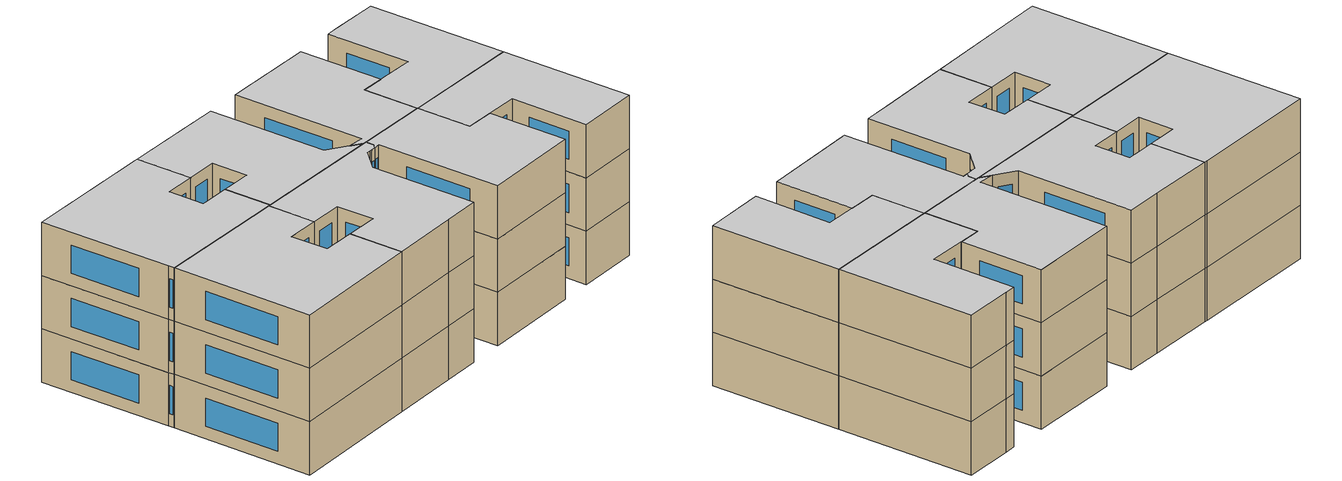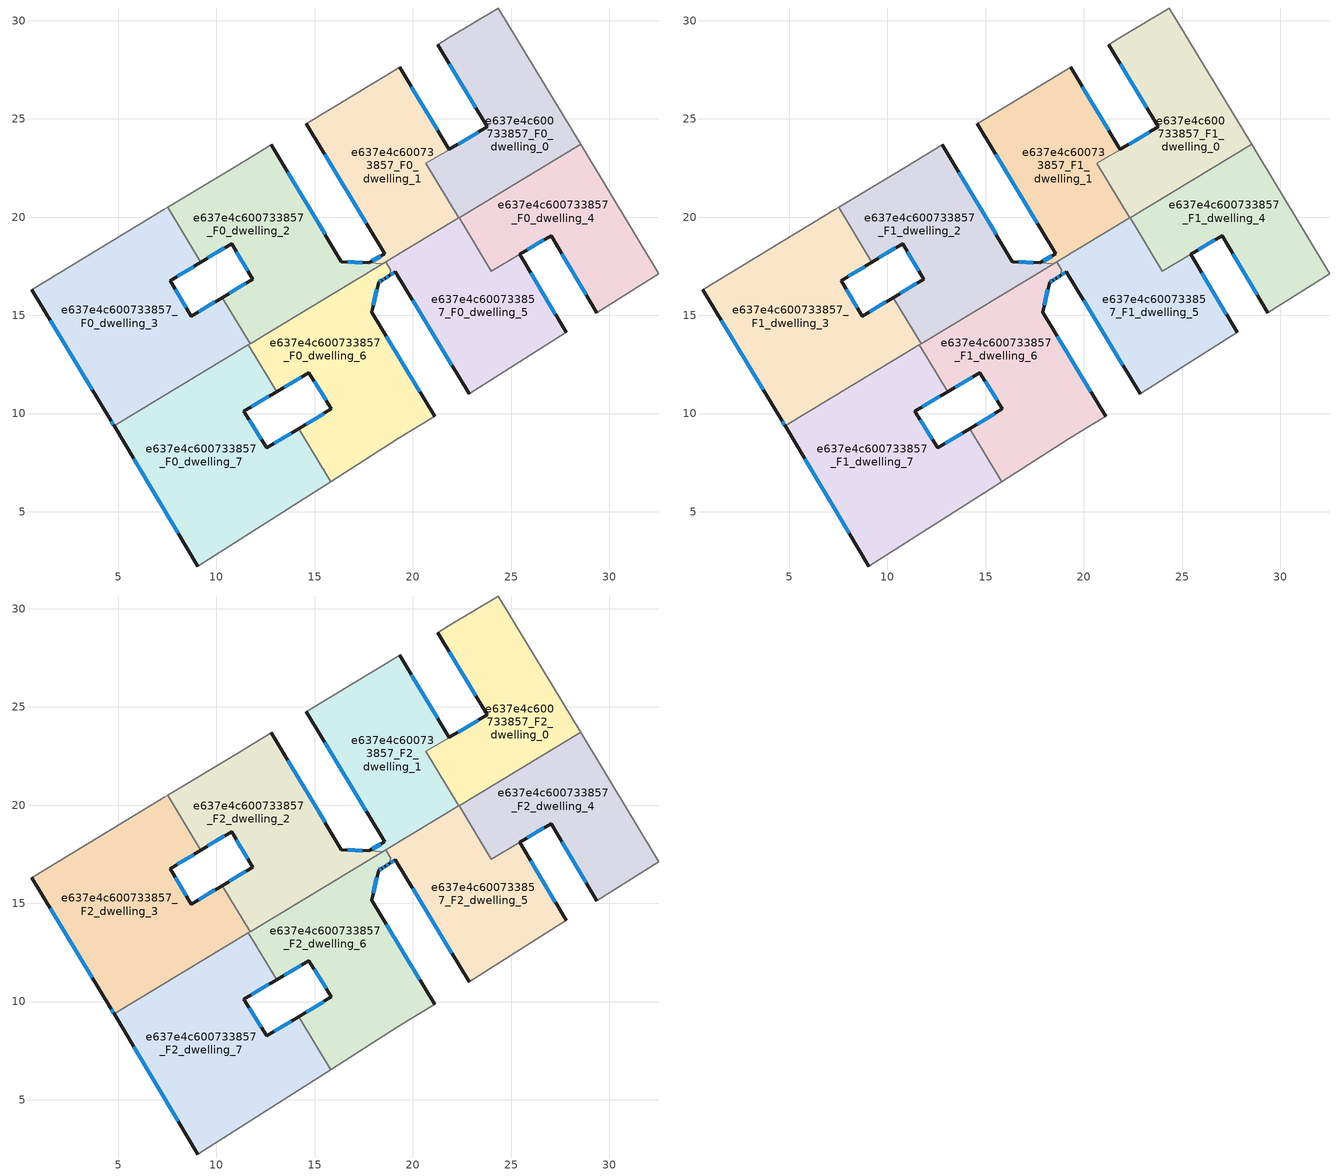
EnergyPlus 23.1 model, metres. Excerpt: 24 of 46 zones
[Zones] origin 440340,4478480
e637e4c600733857_F0_dwelling_0
 floor ground (EU_floor_Construction): 24.35,30.65 28.54,23.71 22.34,19.97 20.66,22.74 23.79,24.59 21.27,28.79 21.82,29.12 z0
 wall outside (EU_wall_Construction): 21.27,28.79 23.79,24.59 21.85,23.45 z0:3; 21.85,23.45,3 21.85,23.45,0 21.84,23.44,0
 wall adiabatic (EU_wall_Construction): 28.54,23.71 24.35,30.65 21.82,29.12 21.27,28.79 z0:3
 wall to e637e4c600733857_F0_dwelling_1 (EU_wall_Construction): 21.84,23.44 20.66,22.74 22.34,19.97 z0:3
 wall to e637e4c600733857_F0_dwelling_4 (EU_wall_Construction): 22.35,19.98 28.54,23.71 z0:3
 wall to e637e4c600733857_F0_dwelling_5 (EU_wall_Construction): 22.34,19.97 22.35,19.98 z0:3
 window (EU_Window_Construction): 23.33,24.32 22.3,23.71 / 21.86,27.8 23.2,25.57 z0.7:2.3
e637e4c600733857_F0_dwelling_1
 floor ground (EU_floor_Construction): 19.32,27.62 21.84,23.44 20.66,22.74 22.34,19.97 18.47,17.64 17.74,17.67 18.56,18.13 14.58,24.76 z0
 wall outside (EU_wall_Construction): 14.58,24.76 18.56,18.13 17.74,17.67 / 21.84,23.44 19.32,27.62 z0:3
 wall adiabatic (EU_wall_Construction): 19.32,27.62 14.58,24.76 z0:3
 wall to e637e4c600733857_F0_dwelling_2 (EU_wall_Construction): 17.74,17.67 18.47,17.64 z0:3
 wall to e637e4c600733857_F0_dwelling_5 (EU_wall_Construction): 18.67,17.75 22.34,19.97 z0:3
 wall to e637e4c600733857_F0_dwelling_6 (EU_wall_Construction): 18.47,17.64 18.67,17.75 z0:3
 window (EU_Window_Construction): 18.37,18.02 17.94,17.78 / 15.51,23.21 17.63,19.68 / 21.25,24.42 19.91,26.65 z0.7:2.3
e637e4c600733857_F0_dwelling_2
 floor ground (EU_floor_Construction): 12.8,23.68 16.36,17.74 17.74,17.67 18.47,17.64 11.71,13.55 10.29,15.91 11.84,16.85 10.77,18.66 9.2,17.71 7.51,20.5 10.97,22.57 z0
 wall outside (EU_wall_Construction): 9.2,17.71 10.77,18.66 11.84,16.85 10.29,15.91 / 17.74,17.67 16.36,17.74 12.8,23.68 z0:3
 wall to e637e4c600733857_F0_dwelling_3 (EU_wall_Construction): 10.29,15.91 11.71,13.55 / 7.51,20.5 9.2,17.71 z0:3
 wall adiabatic (EU_wall_Construction): 12.8,23.68 10.97,22.57 7.51,20.5 z0:3
 wall to e637e4c600733857_F0_dwelling_6 (EU_wall_Construction): 11.71,13.55 18.47,17.64 z0:3
 window (EU_Window_Construction): 11.48,16.63 10.65,16.13 / 11.02,18.23 11.59,17.27 / 9.57,17.93 10.4,18.43 / 15.53,19.13 13.63,22.29 / 17.42,17.68 16.69,17.72 z0.7:2.3
e637e4c600733857_F0_dwelling_3
 floor ground (EU_floor_Construction): 9.2,17.71 7.64,16.76 8.72,14.95 10.29,15.91 11.71,13.55 4.78,9.37 4.61,9.67 0.59,16.3 7.34,20.39 7.51,20.5 z0
 wall outside (EU_wall_Construction): 10.29,15.91 8.72,14.95 7.64,16.76 9.2,17.71 / 0.59,16.3 4.61,9.67 4.78,9.37 z0:3
 wall adiabatic (EU_wall_Construction): 7.51,20.5 7.34,20.39 0.59,16.3 z0:3
 wall to e637e4c600733857_F0_dwelling_7 (EU_wall_Construction): 4.78,9.37 11.62,13.5 z0:3
 wall to e637e4c600733857_F0_dwelling_6 (EU_wall_Construction): 11.62,13.5 11.71,13.55 z0:3
 window (EU_Window_Construction): 8,16.98 8.83,17.48 / 8.47,15.38 7.89,16.34 / 9.92,15.68 9.09,15.18 / 4.65,9.6 4.74,9.44 / 1.53,14.74 3.67,11.22 z0.7:2.3
e637e4c600733857_F0_dwelling_4
 floor ground (EU_floor_Construction): 28.54,23.71 32.52,17.11 29.37,15.13 27.04,19.06 24,17.25 22.35,19.98 z0
 wall outside (EU_wall_Construction): 25.44,18.11 27.04,19.06 29.37,15.13 z0:3
 wall adiabatic (EU_wall_Construction): 29.37,15.13 32.52,17.11 28.54,23.71 z0:3
 wall to e637e4c600733857_F0_dwelling_5 (EU_wall_Construction): 22.35,19.98 24,17.25 25.44,18.11 z0:3
 window (EU_Window_Construction): 27.59,18.14 28.82,16.05 / 25.82,18.33 26.67,18.84 z0.7:2.3
e637e4c600733857_F0_dwelling_5
 floor ground (EU_floor_Construction): 25.44,18.11 27.81,14.14 22.86,11 19.1,17.21 18.8,17.02 18.87,17.31 18.65,17.67 18.66,17.75 22.35,19.98 24,17.25 z0
 wall outside (EU_wall_Construction): 27.81,14.14 25.44,18.11 / 19.1,17.21 22.86,11 / 19.1,17.21 18.8,17.02 z0:3
 wall to e637e4c600733857_F0_dwelling_6 (EU_wall_Construction): 18.66,17.75 18.65,17.67 18.87,17.31 18.8,17.02 z0:3
 wall adiabatic (EU_wall_Construction): 22.86,11 27.81,14.14 z0:3
 window (EU_Window_Construction): 27.25,15.07 25.99,17.18 / 19.98,15.76 21.98,12.46 / 19.03,17.17 18.87,17.07 z0.7:2.3
e637e4c600733857_F0_dwelling_6
 floor ground (EU_floor_Construction): 18.87,17.31 18.8,17.02 18.58,16.88 18.44,16.79 18.26,16.68 17.9,15.17 21.11,9.87 19.23,8.71 15.82,6.54 14.19,9.24 15.85,10.24 14.7,12.09 13.06,11.12 11.62,13.5 18.66,17.75 18.65,17.67 z0
 wall outside (EU_wall_Construction): 13.06,11.12 14.7,12.09 15.85,10.24 14.19,9.24 / 21.11,9.87 17.9,15.17 18.26,16.68 18.44,16.79 18.58,16.88 18.8,17.02 z0:3
 wall to e637e4c600733857_F0_dwelling_7 (EU_wall_Construction): 11.62,13.5 13.06,11.12 / 14.19,9.24 15.82,6.54 z0:3
 wall adiabatic (EU_wall_Construction): 15.82,6.54 19.23,8.71 21.11,9.87 z0:3
 window (EU_Window_Construction): 14.97,11.65 15.58,10.67 / 13.44,11.34 14.31,11.86 / 18.63,16.92 18.75,16.99 / 18.47,16.81 18.55,16.86 / 18.3,16.7 18.39,16.77 / 17.98,15.52 18.17,16.32 / 20.36,11.11 18.65,13.93 / 15.47,10 14.58,9.47 z0.7:2.3
e637e4c600733857_F0_dwelling_7
 floor ground (EU_floor_Construction): 13.06,11.12 11.39,10.13 12.55,8.25 14.19,9.24 15.82,6.54 9.06,2.24 4.78,9.37 11.62,13.5 z0
 wall outside (EU_wall_Construction): 14.19,9.24 12.55,8.25 11.39,10.13 13.06,11.12 / 4.78,9.37 9.06,2.24 z0:3
 wall adiabatic (EU_wall_Construction): 9.06,2.24 15.82,6.54 z0:3
 window (EU_Window_Construction): 11.78,10.36 12.66,10.88 / 12.28,8.69 11.66,9.69 / 13.81,9.01 12.93,8.48 / 5.78,7.7 8.06,3.91 z0.7:2.3
e637e4c600733857_F1_dwelling_0
 floor to e637e4c600733857_F0_dwelling_0 (EU_floor_Construction): 24.35,30.65 28.54,23.71 22.34,19.97 20.66,22.74 23.79,24.59 21.27,28.79 21.82,29.12 z3
 wall outside (EU_wall_Construction): 21.27,28.79 23.79,24.59 21.85,23.45 z3:6; 21.85,23.45,6 21.85,23.45,3 21.84,23.44,3
 wall adiabatic (EU_wall_Construction): 28.54,23.71 24.35,30.65 21.82,29.12 21.27,28.79 z3:6
 wall to e637e4c600733857_F1_dwelling_1 (EU_wall_Construction): 21.84,23.44 20.66,22.74 22.34,19.97 z3:6
 wall to e637e4c600733857_F1_dwelling_4 (EU_wall_Construction): 22.35,19.98 28.54,23.71 z3:6
 wall to e637e4c600733857_F1_dwelling_5 (EU_wall_Construction): 22.34,19.97 22.35,19.98 z3:6
 window (EU_Window_Construction): 23.33,24.32 22.3,23.71 / 21.86,27.8 23.2,25.57 z3.7:5.3
e637e4c600733857_F1_dwelling_1
 floor to e637e4c600733857_F0_dwelling_1 (EU_floor_Construction): 19.32,27.62 21.84,23.44 20.66,22.74 22.34,19.97 18.47,17.64 17.74,17.67 18.56,18.13 14.58,24.76 z3
 wall outside (EU_wall_Construction): 14.58,24.76 18.56,18.13 17.74,17.67 / 21.84,23.44 19.32,27.62 z3:6
 wall adiabatic (EU_wall_Construction): 19.32,27.62 14.58,24.76 z3:6
 wall to e637e4c600733857_F1_dwelling_2 (EU_wall_Construction): 17.74,17.67 18.47,17.64 z3:6
 wall to e637e4c600733857_F1_dwelling_5 (EU_wall_Construction): 18.67,17.75 22.34,19.97 z3:6
 wall to e637e4c600733857_F1_dwelling_6 (EU_wall_Construction): 18.47,17.64 18.67,17.75 z3:6
 window (EU_Window_Construction): 18.37,18.02 17.94,17.78 / 15.51,23.21 17.63,19.68 / 21.25,24.42 19.91,26.65 z3.7:5.3
e637e4c600733857_F1_dwelling_2
 floor to e637e4c600733857_F0_dwelling_2 (EU_floor_Construction): 12.8,23.68 16.36,17.74 17.74,17.67 18.47,17.64 11.71,13.55 10.29,15.91 11.84,16.85 10.77,18.66 9.2,17.71 7.51,20.5 10.97,22.57 z3
 wall outside (EU_wall_Construction): 9.2,17.71 10.77,18.66 11.84,16.85 10.29,15.91 / 17.74,17.67 16.36,17.74 12.8,23.68 z3:6
 wall to e637e4c600733857_F1_dwelling_3 (EU_wall_Construction): 10.29,15.91 11.71,13.55 / 7.51,20.5 9.2,17.71 z3:6
 wall adiabatic (EU_wall_Construction): 12.8,23.68 10.97,22.57 7.51,20.5 z3:6
 wall to e637e4c600733857_F1_dwelling_6 (EU_wall_Construction): 11.71,13.55 18.47,17.64 z3:6
 window (EU_Window_Construction): 11.48,16.63 10.65,16.13 / 11.02,18.23 11.59,17.27 / 9.57,17.93 10.4,18.43 / 15.53,19.13 13.63,22.29 / 17.42,17.68 16.69,17.72 z3.7:5.3
e637e4c600733857_F1_dwelling_3
 floor to e637e4c600733857_F0_dwelling_3 (EU_floor_Construction): 9.2,17.71 7.64,16.76 8.72,14.95 10.29,15.91 11.71,13.55 4.78,9.37 4.61,9.67 0.59,16.3 7.34,20.39 7.51,20.5 z3
 wall outside (EU_wall_Construction): 10.29,15.91 8.72,14.95 7.64,16.76 9.2,17.71 / 0.59,16.3 4.61,9.67 4.78,9.37 z3:6
 wall adiabatic (EU_wall_Construction): 7.51,20.5 7.34,20.39 0.59,16.3 z3:6
 wall to e637e4c600733857_F1_dwelling_7 (EU_wall_Construction): 4.78,9.37 11.62,13.5 z3:6
 wall to e637e4c600733857_F1_dwelling_6 (EU_wall_Construction): 11.62,13.5 11.71,13.55 z3:6
 window (EU_Window_Construction): 8,16.98 8.83,17.48 / 8.47,15.38 7.89,16.34 / 9.92,15.68 9.09,15.18 / 4.65,9.6 4.74,9.44 / 1.53,14.74 3.67,11.22 z3.7:5.3
e637e4c600733857_F1_dwelling_4
 floor to e637e4c600733857_F0_dwelling_4 (EU_floor_Construction): 28.54,23.71 32.52,17.11 29.37,15.13 27.04,19.06 24,17.25 22.35,19.98 z3
 wall outside (EU_wall_Construction): 25.44,18.11 27.04,19.06 29.37,15.13 z3:6
 wall adiabatic (EU_wall_Construction): 29.37,15.13 32.52,17.11 28.54,23.71 z3:6
 wall to e637e4c600733857_F1_dwelling_5 (EU_wall_Construction): 22.35,19.98 24,17.25 25.44,18.11 z3:6
 window (EU_Window_Construction): 27.59,18.14 28.82,16.05 / 25.82,18.33 26.67,18.84 z3.7:5.3
e637e4c600733857_F1_dwelling_5
 floor to e637e4c600733857_F0_dwelling_5 (EU_floor_Construction): 25.44,18.11 27.81,14.14 22.86,11 19.1,17.21 18.8,17.02 18.87,17.31 18.65,17.67 18.66,17.75 22.35,19.98 24,17.25 z3
 wall outside (EU_wall_Construction): 27.81,14.14 25.44,18.11 / 19.1,17.21 22.86,11 / 19.1,17.21 18.8,17.02 z3:6
 wall to e637e4c600733857_F1_dwelling_6 (EU_wall_Construction): 18.66,17.75 18.65,17.67 18.87,17.31 18.8,17.02 z3:6
 wall adiabatic (EU_wall_Construction): 22.86,11 27.81,14.14 z3:6
 window (EU_Window_Construction): 27.25,15.07 25.99,17.18 / 19.98,15.76 21.98,12.46 / 19.03,17.17 18.87,17.07 z3.7:5.3
e637e4c600733857_F1_dwelling_6
 floor to e637e4c600733857_F0_dwelling_6 (EU_floor_Construction): 18.87,17.31 18.8,17.02 18.58,16.88 18.44,16.79 18.26,16.68 17.9,15.17 21.11,9.87 19.23,8.71 15.82,6.54 14.19,9.24 15.85,10.24 14.7,12.09 13.06,11.12 11.62,13.5 18.66,17.75 18.65,17.67 z3
 wall outside (EU_wall_Construction): 13.06,11.12 14.7,12.09 15.85,10.24 14.19,9.24 / 21.11,9.87 17.9,15.17 18.26,16.68 18.44,16.79 18.58,16.88 18.8,17.02 z3:6
 wall to e637e4c600733857_F1_dwelling_7 (EU_wall_Construction): 11.62,13.5 13.06,11.12 / 14.19,9.24 15.82,6.54 z3:6
 wall adiabatic (EU_wall_Construction): 15.82,6.54 19.23,8.71 21.11,9.87 z3:6
 window (EU_Window_Construction): 14.97,11.65 15.58,10.67 / 13.44,11.34 14.31,11.86 / 18.63,16.92 18.75,16.99 / 18.47,16.81 18.55,16.86 / 18.3,16.7 18.39,16.77 / 17.98,15.52 18.17,16.32 / 20.36,11.11 18.65,13.93 / 15.47,10 14.58,9.47 z3.7:5.3
e637e4c600733857_F1_dwelling_7
 floor to e637e4c600733857_F0_dwelling_7 (EU_floor_Construction): 13.06,11.12 11.39,10.13 12.55,8.25 14.19,9.24 15.82,6.54 9.06,2.24 4.78,9.37 11.62,13.5 z3
 wall outside (EU_wall_Construction): 14.19,9.24 12.55,8.25 11.39,10.13 13.06,11.12 / 4.78,9.37 9.06,2.24 z3:6
 wall adiabatic (EU_wall_Construction): 9.06,2.24 15.82,6.54 z3:6
 window (EU_Window_Construction): 11.78,10.36 12.66,10.88 / 12.28,8.69 11.66,9.69 / 13.81,9.01 12.93,8.48 / 5.78,7.7 8.06,3.91 z3.7:5.3
e637e4c600733857_F2_dwelling_0
 floor to e637e4c600733857_F1_dwelling_0 (EU_floor_Construction): 24.35,30.65 28.54,23.71 22.34,19.97 20.66,22.74 23.79,24.59 21.27,28.79 21.82,29.12 z6
 wall outside (EU_wall_Construction): 21.27,28.79 23.79,24.59 21.85,23.45 z6:9; 21.85,23.45,9 21.85,23.45,6 21.84,23.44,6
 wall adiabatic (EU_wall_Construction): 28.54,23.71 24.35,30.65 21.82,29.12 21.27,28.79 z6:9
 wall to e637e4c600733857_F2_dwelling_1 (EU_wall_Construction): 21.84,23.44 20.66,22.74 22.34,19.97 z6:9
 wall to e637e4c600733857_F2_dwelling_4 (EU_wall_Construction): 22.35,19.98 28.54,23.71 z6:9
 wall to e637e4c600733857_F2_dwelling_5 (EU_wall_Construction): 22.34,19.97 22.35,19.98 z6:9
 window (EU_Window_Construction): 23.33,24.32 22.3,23.71 / 21.86,27.8 23.2,25.57 z6.7:8.3
 ceiling to e637e4c600733857_F3_dwelling_0 (EU_floor_Construction): 28.54,23.71 24.35,30.65 21.82,29.12 21.27,28.79 23.79,24.59 20.66,22.74 22.34,19.97 z9
e637e4c600733857_F2_dwelling_1
 floor to e637e4c600733857_F1_dwelling_1 (EU_floor_Construction): 19.32,27.62 21.84,23.44 20.66,22.74 22.34,19.97 18.47,17.64 17.74,17.67 18.56,18.13 14.58,24.76 z6
 wall outside (EU_wall_Construction): 14.58,24.76 18.56,18.13 17.74,17.67 / 21.84,23.44 19.32,27.62 z6:9
 wall adiabatic (EU_wall_Construction): 19.32,27.62 14.58,24.76 z6:9
 wall to e637e4c600733857_F2_dwelling_2 (EU_wall_Construction): 17.74,17.67 18.47,17.64 z6:9
 wall to e637e4c600733857_F2_dwelling_5 (EU_wall_Construction): 18.67,17.75 22.34,19.97 z6:9
 wall to e637e4c600733857_F2_dwelling_6 (EU_wall_Construction): 18.47,17.64 18.67,17.75 z6:9
 window (EU_Window_Construction): 18.37,18.02 17.94,17.78 / 15.51,23.21 17.63,19.68 / 21.25,24.42 19.91,26.65 z6.7:8.3
 ceiling to e637e4c600733857_F3_dwelling_1 (EU_floor_Construction): 22.34,19.97 20.66,22.74 21.84,23.44 19.32,27.62 14.58,24.76 18.56,18.13 17.74,17.67 18.47,17.64 z9
e637e4c600733857_F2_dwelling_2
 floor to e637e4c600733857_F1_dwelling_2 (EU_floor_Construction): 12.8,23.68 16.36,17.74 17.74,17.67 18.47,17.64 11.71,13.55 10.29,15.91 11.84,16.85 10.77,18.66 9.2,17.71 7.51,20.5 10.97,22.57 z6
 wall outside (EU_wall_Construction): 9.2,17.71 10.77,18.66 11.84,16.85 10.29,15.91 / 17.74,17.67 16.36,17.74 12.8,23.68 z6:9
 wall to e637e4c600733857_F2_dwelling_3 (EU_wall_Construction): 10.29,15.91 11.71,13.55 / 7.51,20.5 9.2,17.71 z6:9
 wall adiabatic (EU_wall_Construction): 12.8,23.68 10.97,22.57 7.51,20.5 z6:9
 wall to e637e4c600733857_F2_dwelling_6 (EU_wall_Construction): 11.71,13.55 18.47,17.64 z6:9
 window (EU_Window_Construction): 11.48,16.63 10.65,16.13 / 11.02,18.23 11.59,17.27 / 9.57,17.93 10.4,18.43 / 15.53,19.13 13.63,22.29 / 17.42,17.68 16.69,17.72 z6.7:8.3
 ceiling to e637e4c600733857_F3_dwelling_2 (EU_floor_Construction): 18.47,17.64 17.74,17.67 16.36,17.74 12.8,23.68 10.97,22.57 7.51,20.5 9.2,17.71 10.77,18.66 11.84,16.85 10.29,15.91 11.71,13.55 z9
e637e4c600733857_F2_dwelling_3
 floor to e637e4c600733857_F1_dwelling_3 (EU_floor_Construction): 9.2,17.71 7.64,16.76 8.72,14.95 10.29,15.91 11.71,13.55 4.78,9.37 4.61,9.67 0.59,16.3 7.34,20.39 7.51,20.5 z6
 wall outside (EU_wall_Construction): 10.29,15.91 8.72,14.95 7.64,16.76 9.2,17.71 / 0.59,16.3 4.61,9.67 4.78,9.37 z6:9
 wall adiabatic (EU_wall_Construction): 7.51,20.5 7.34,20.39 0.59,16.3 z6:9
 wall to e637e4c600733857_F2_dwelling_7 (EU_wall_Construction): 4.78,9.37 11.62,13.5 z6:9
 wall to e637e4c600733857_F2_dwelling_6 (EU_wall_Construction): 11.62,13.5 11.71,13.55 z6:9
 window (EU_Window_Construction): 8,16.98 8.83,17.48 / 8.47,15.38 7.89,16.34 / 9.92,15.68 9.09,15.18 / 4.65,9.6 4.74,9.44 / 1.53,14.74 3.67,11.22 z6.7:8.3
 ceiling to e637e4c600733857_F3_dwelling_3 (EU_floor_Construction): 11.71,13.55 10.29,15.91 8.72,14.95 7.64,16.76 9.2,17.71 7.51,20.5 7.34,20.39 0.59,16.3 4.61,9.67 4.78,9.37 z9
e637e4c600733857_F2_dwelling_4
 floor to e637e4c600733857_F1_dwelling_4 (EU_floor_Construction): 28.54,23.71 32.52,17.11 29.37,15.13 27.04,19.06 24,17.25 22.35,19.98 z6
 wall outside (EU_wall_Construction): 25.44,18.11 27.04,19.06 29.37,15.13 z6:9
 wall adiabatic (EU_wall_Construction): 29.37,15.13 32.52,17.11 28.54,23.71 z6:9
 wall to e637e4c600733857_F2_dwelling_5 (EU_wall_Construction): 22.35,19.98 24,17.25 25.44,18.11 z6:9
 window (EU_Window_Construction): 27.59,18.14 28.82,16.05 / 25.82,18.33 26.67,18.84 z6.7:8.3
 ceiling to e637e4c600733857_F3_dwelling_4 (EU_floor_Construction): 32.52,17.11 28.54,23.71 22.35,19.98 24,17.25 27.04,19.06 29.37,15.13 z9
e637e4c600733857_F2_dwelling_5
 floor to e637e4c600733857_F1_dwelling_5 (EU_floor_Construction): 25.44,18.11 27.81,14.14 22.86,11 19.1,17.21 18.8,17.02 18.87,17.31 18.65,17.67 18.66,17.75 22.35,19.98 24,17.25 z6
 wall outside (EU_wall_Construction): 27.81,14.14 25.44,18.11 / 19.1,17.21 22.86,11 / 19.1,17.21 18.8,17.02 z6:9
 wall to e637e4c600733857_F2_dwelling_6 (EU_wall_Construction): 18.66,17.75 18.65,17.67 18.87,17.31 18.8,17.02 z6:9
 wall adiabatic (EU_wall_Construction): 22.86,11 27.81,14.14 z6:9
 window (EU_Window_Construction): 27.25,15.07 25.99,17.18 / 19.98,15.76 21.98,12.46 / 19.03,17.17 18.87,17.07 z6.7:8.3
 ceiling to e637e4c600733857_F3_dwelling_5 (EU_floor_Construction): 27.81,14.14 25.44,18.11 24,17.25 22.35,19.98 18.66,17.75 18.65,17.67 18.87,17.31 18.8,17.02 19.1,17.21 22.86,11 z9
e637e4c600733857_F2_dwelling_6
 floor to e637e4c600733857_F1_dwelling_6 (EU_floor_Construction): 18.87,17.31 18.8,17.02 18.58,16.88 18.44,16.79 18.26,16.68 17.9,15.17 21.11,9.87 19.23,8.71 15.82,6.54 14.19,9.24 15.85,10.24 14.7,12.09 13.06,11.12 11.62,13.5 18.66,17.75 18.65,17.67 z6
 wall outside (EU_wall_Construction): 13.06,11.12 14.7,12.09 15.85,10.24 14.19,9.24 / 21.11,9.87 17.9,15.17 18.26,16.68 18.44,16.79 18.58,16.88 18.8,17.02 z6:9
 wall to e637e4c600733857_F2_dwelling_7 (EU_wall_Construction): 11.62,13.5 13.06,11.12 / 14.19,9.24 15.82,6.54 z6:9
 wall adiabatic (EU_wall_Construction): 15.82,6.54 19.23,8.71 21.11,9.87 z6:9
 window (EU_Window_Construction): 14.97,11.65 15.58,10.67 / 13.44,11.34 14.31,11.86 / 18.63,16.92 18.75,16.99 / 18.47,16.81 18.55,16.86 / 18.3,16.7 18.39,16.77 / 17.98,15.52 18.17,16.32 / 20.36,11.11 18.65,13.93 / 15.47,10 14.58,9.47 z6.7:8.3
 ceiling to e637e4c600733857_F3_dwelling_6 (EU_floor_Construction): 19.23,8.71 21.11,9.87 17.9,15.17 18.26,16.68 18.44,16.79 18.58,16.88 18.8,17.02 18.87,17.31 18.65,17.67 18.66,17.75 11.62,13.5 13.06,11.12 14.7,12.09 15.85,10.24 14.19,9.24 15.82,6.54 z9
e637e4c600733857_F2_dwelling_7
 floor to e637e4c600733857_F1_dwelling_7 (EU_floor_Construction): 13.06,11.12 11.39,10.13 12.55,8.25 14.19,9.24 15.82,6.54 9.06,2.24 4.78,9.37 11.62,13.5 z6
 wall outside (EU_wall_Construction): 14.19,9.24 12.55,8.25 11.39,10.13 13.06,11.12 / 4.78,9.37 9.06,2.24 z6:9
 wall adiabatic (EU_wall_Construction): 9.06,2.24 15.82,6.54 z6:9
 window (EU_Window_Construction): 11.78,10.36 12.66,10.88 / 12.28,8.69 11.66,9.69 / 13.81,9.01 12.93,8.48 / 5.78,7.7 8.06,3.91 z6.7:8.3
 ceiling to e637e4c600733857_F3_dwelling_7 (EU_floor_Construction): 15.82,6.54 14.19,9.24 12.55,8.25 11.39,10.13 13.06,11.12 11.62,13.5 4.78,9.37 9.06,2.24 z9
[Building]
EU S2 Campaign: North Axis=0; Terrain=City; Solar Distribution=FullExterior
[Site:Location]
Madrid: Latitude=40.5; Longitude=-3.5; Time Zone=1; Elevation=609
[SizingPeriod:WeatherFileDays]
AnnualSizingPeriod: Begin Month=1; Begin Day of Month=1; End Month=12; End Day of Month=31; Day of Week for Start Day=Monday; Use Weather File Daylight Saving Period=No; Use Weather File Rain and Snow Indicators=No
[MATERIAL]
EU_InternalMass_Material: Roughness=MediumRough; Thickness=0.1; Conductivity=1; Density=1800; Specific Heat=900; Thermal Absorptance=0.9; Solar Absorptance=0.7; Visible Absorptance=0.7
[MATERIAL:NOMASS] Roughness=MediumRough; Thermal Absorptance=0.9; Solar Absorptance=0.7; Visible Absorptance=0.7
Name | Thermal Resistance
EU_wall_NoMass | 0.419739
EU_floor_NoMass | 0.608284
[WINDOWMATERIAL:SIMPLEGLAZINGSYSTEM]
EU_Window_SimpleGlazing: UFactor=4.8352; Solar Heat Gain Coefficient=0.85; Visible Transmittance=0.85
[CONSTRUCTION]
EU_wall_Construction: EU_wall_NoMass
EU_floor_Construction: EU_floor_NoMass
EU_InternalMass_Construction: EU_InternalMass_Material
EU_Window_Construction: EU_Window_SimpleGlazing
[ZONE] Type=1; Multiplier=1; Ceiling Height=autocalculate; Floor Area=autocalculate; Part of Total Floor Area=Yes
Name | Volume
e637e4c600733857_F0_dwelling_0; e637e4c600733857_F1_dwelling_0; e637e4c600733857_F2_dwelling_0 | 122.859
e637e4c600733857_F0_dwelling_1 | 122.415
e637e4c600733857_F1_dwelling_1; e637e4c600733857_F2_dwelling_1 | 122.377
e637e4c600733857_F0_dwelling_2 | 141.356
e637e4c600733857_F1_dwelling_2; e637e4c600733857_F2_dwelling_2 | 141.373
e637e4c600733857_F0_dwelling_3; e637e4c600733857_F1_dwelling_3; e637e4c600733857_F2_dwelling_3 | 185.202
e637e4c600733857_F0_dwelling_4; e637e4c600733857_F1_dwelling_4; e637e4c600733857_F2_dwelling_4 | 119.741
e637e4c600733857_F0_dwelling_5; e637e4c600733857_F1_dwelling_5; e637e4c600733857_F2_dwelling_5 | 123.367
e637e4c600733857_F0_dwelling_6; e637e4c600733857_F1_dwelling_6; e637e4c600733857_F2_dwelling_6 | 144.183
e637e4c600733857_F0_dwelling_7; e637e4c600733857_F1_dwelling_7; e637e4c600733857_F2_dwelling_7 | 184.478
[INTERNALMASS] Construction=EU_InternalMass_Construction
Name | Zone or ZoneList | Surface Area
e637e4c600733857_F0_dwelling_0_EU_InternalMass | e637e4c600733857_F0_dwelling_0 | 40.9517
e637e4c600733857_F0_dwelling_1_EU_InternalMass | e637e4c600733857_F0_dwelling_1 | 40.8044
e637e4c600733857_F0_dwelling_2_EU_InternalMass | e637e4c600733857_F0_dwelling_2 | 47.1214
e637e4c600733857_F0_dwelling_3_EU_InternalMass | e637e4c600733857_F0_dwelling_3 | 61.7336
e637e4c600733857_F0_dwelling_4_EU_InternalMass | e637e4c600733857_F0_dwelling_4 | 39.9149
e637e4c600733857_F0_dwelling_5_EU_InternalMass | e637e4c600733857_F0_dwelling_5 | 41.126
e637e4c600733857_F0_dwelling_6_EU_InternalMass | e637e4c600733857_F0_dwelling_6 | 48.062
e637e4c600733857_F0_dwelling_7_EU_InternalMass | e637e4c600733857_F0_dwelling_7 | 61.4925
e637e4c600733857_F1_dwelling_0_EU_InternalMass | e637e4c600733857_F1_dwelling_0 | 40.9517
e637e4c600733857_F1_dwelling_1_EU_InternalMass | e637e4c600733857_F1_dwelling_1 | 40.8044
e637e4c600733857_F1_dwelling_2_EU_InternalMass | e637e4c600733857_F1_dwelling_2 | 47.1214
e637e4c600733857_F1_dwelling_3_EU_InternalMass | e637e4c600733857_F1_dwelling_3 | 61.7336
e637e4c600733857_F1_dwelling_4_EU_InternalMass | e637e4c600733857_F1_dwelling_4 | 39.9149
e637e4c600733857_F1_dwelling_5_EU_InternalMass | e637e4c600733857_F1_dwelling_5 | 41.126
e637e4c600733857_F1_dwelling_6_EU_InternalMass | e637e4c600733857_F1_dwelling_6 | 48.062
e637e4c600733857_F1_dwelling_7_EU_InternalMass | e637e4c600733857_F1_dwelling_7 | 61.4925
e637e4c600733857_F2_dwelling_0_EU_InternalMass | e637e4c600733857_F2_dwelling_0 | 40.9517
e637e4c600733857_F2_dwelling_1_EU_InternalMass | e637e4c600733857_F2_dwelling_1 | 40.8044
e637e4c600733857_F2_dwelling_2_EU_InternalMass | e637e4c600733857_F2_dwelling_2 | 47.1214
e637e4c600733857_F2_dwelling_3_EU_InternalMass | e637e4c600733857_F2_dwelling_3 | 61.7336
e637e4c600733857_F2_dwelling_4_EU_InternalMass | e637e4c600733857_F2_dwelling_4 | 39.9149
e637e4c600733857_F2_dwelling_5_EU_InternalMass | e637e4c600733857_F2_dwelling_5 | 41.126
e637e4c600733857_F2_dwelling_6_EU_InternalMass | e637e4c600733857_F2_dwelling_6 | 48.062
e637e4c600733857_F2_dwelling_7_EU_InternalMass | e637e4c600733857_F2_dwelling_7 | 61.4925
[OTHEREQUIPMENT] Fuel Type=Electricity; Design Level Calculation Method=Watts/Area; Power per Zone Floor Area=1; Fraction Latent=0; Fraction Radiant=0; Fraction Lost=0; Carbon Dioxide Generation Rate=0; EndUse Subcategory=EU_Step8_InternalGains
Name | Zone or ZoneList or Space or SpaceList | Schedule
EU_Step8_InternalGain_e637e4c600733857_F0_dwelling_0_f000 | e637e4c600733857_F0_dwelling_0 | EU_Step8_GainSchedule_e637e4c600733857_F0_dwelling_0_f000
EU_Step8_InternalGain_e637e4c600733857_F0_dwelling_1_f000 | e637e4c600733857_F0_dwelling_1 | EU_Step8_GainSchedule_e637e4c600733857_F0_dwelling_1_f000
EU_Step8_InternalGain_e637e4c600733857_F0_dwelling_2_f000 | e637e4c600733857_F0_dwelling_2 | EU_Step8_GainSchedule_e637e4c600733857_F0_dwelling_2_f000
EU_Step8_InternalGain_e637e4c600733857_F0_dwelling_3_f000 | e637e4c600733857_F0_dwelling_3 | EU_Step8_GainSchedule_e637e4c600733857_F0_dwelling_3_f000
EU_Step8_InternalGain_e637e4c600733857_F0_dwelling_4_f000 | e637e4c600733857_F0_dwelling_4 | EU_Step8_GainSchedule_e637e4c600733857_F0_dwelling_4_f000
EU_Step8_InternalGain_e637e4c600733857_F0_dwelling_5_f000 | e637e4c600733857_F0_dwelling_5 | EU_Step8_GainSchedule_e637e4c600733857_F0_dwelling_5_f000
EU_Step8_InternalGain_e637e4c600733857_F0_dwelling_6_f000 | e637e4c600733857_F0_dwelling_6 | EU_Step8_GainSchedule_e637e4c600733857_F0_dwelling_6_f000
EU_Step8_InternalGain_e637e4c600733857_F0_dwelling_7_f000 | e637e4c600733857_F0_dwelling_7 | EU_Step8_GainSchedule_e637e4c600733857_F0_dwelling_7_f000
EU_Step8_InternalGain_e637e4c600733857_F1_dwelling_0_f000 | e637e4c600733857_F1_dwelling_0 | EU_Step8_GainSchedule_e637e4c600733857_F1_dwelling_0_f000
EU_Step8_InternalGain_e637e4c600733857_F1_dwelling_1_f000 | e637e4c600733857_F1_dwelling_1 | EU_Step8_GainSchedule_e637e4c600733857_F1_dwelling_1_f000
EU_Step8_InternalGain_e637e4c600733857_F1_dwelling_2_f000 | e637e4c600733857_F1_dwelling_2 | EU_Step8_GainSchedule_e637e4c600733857_F1_dwelling_2_f000
EU_Step8_InternalGain_e637e4c600733857_F1_dwelling_3_f000 | e637e4c600733857_F1_dwelling_3 | EU_Step8_GainSchedule_e637e4c600733857_F1_dwelling_3_f000
EU_Step8_InternalGain_e637e4c600733857_F1_dwelling_4_f000 | e637e4c600733857_F1_dwelling_4 | EU_Step8_GainSchedule_e637e4c600733857_F1_dwelling_4_f000
EU_Step8_InternalGain_e637e4c600733857_F1_dwelling_5_f000 | e637e4c600733857_F1_dwelling_5 | EU_Step8_GainSchedule_e637e4c600733857_F1_dwelling_5_f000
EU_Step8_InternalGain_e637e4c600733857_F1_dwelling_6_f000 | e637e4c600733857_F1_dwelling_6 | EU_Step8_GainSchedule_e637e4c600733857_F1_dwelling_6_f000
EU_Step8_InternalGain_e637e4c600733857_F1_dwelling_7_f000 | e637e4c600733857_F1_dwelling_7 | EU_Step8_GainSchedule_e637e4c600733857_F1_dwelling_7_f000
EU_Step8_InternalGain_e637e4c600733857_F2_dwelling_0_f000 | e637e4c600733857_F2_dwelling_0 | EU_Step8_GainSchedule_e637e4c600733857_F2_dwelling_0_f000
EU_Step8_InternalGain_e637e4c600733857_F2_dwelling_1_f000 | e637e4c600733857_F2_dwelling_1 | EU_Step8_GainSchedule_e637e4c600733857_F2_dwelling_1_f000
EU_Step8_InternalGain_e637e4c600733857_F2_dwelling_2_f000 | e637e4c600733857_F2_dwelling_2 | EU_Step8_GainSchedule_e637e4c600733857_F2_dwelling_2_f000
EU_Step8_InternalGain_e637e4c600733857_F2_dwelling_3_f000 | e637e4c600733857_F2_dwelling_3 | EU_Step8_GainSchedule_e637e4c600733857_F2_dwelling_3_f000
EU_Step8_InternalGain_e637e4c600733857_F2_dwelling_4_f000 | e637e4c600733857_F2_dwelling_4 | EU_Step8_GainSchedule_e637e4c600733857_F2_dwelling_4_f000
EU_Step8_InternalGain_e637e4c600733857_F2_dwelling_5_f000 | e637e4c600733857_F2_dwelling_5 | EU_Step8_GainSchedule_e637e4c600733857_F2_dwelling_5_f000
EU_Step8_InternalGain_e637e4c600733857_F2_dwelling_6_f000 | e637e4c600733857_F2_dwelling_6 | EU_Step8_GainSchedule_e637e4c600733857_F2_dwelling_6_f000
EU_Step8_InternalGain_e637e4c600733857_F2_dwelling_7_f000 | e637e4c600733857_F2_dwelling_7 | EU_Step8_GainSchedule_e637e4c600733857_F2_dwelling_7_f000
[ZONEVENTILATION:DESIGNFLOWRATE] Schedule=EU_AlwaysOn; Design Flow Rate Calculation Method=AirChanges/Hour; Air Changes per Hour=0.703302; Ventilation Type=Natural; Fan Pressure Rise=0; Fan Total Efficiency=1; Constant Term Coefficient=1; Temperature Term Coefficient=0; Velocity Term Coefficient=0; Velocity Squared Term Coefficient=0; Minimum Indoor Temperature=-100; Maximum Indoor Temperature=100; Delta Temperature=-100; Minimum Outdoor Temperature=-100; Maximum Outdoor Temperature=100; Maximum Wind Speed=40
Name | Zone or ZoneList or Space or SpaceList
EU_ConstantAir_e637e4c600733857_F0_dwelling_0 | e637e4c600733857_F0_dwelling_0
EU_ConstantAir_e637e4c600733857_F0_dwelling_1 | e637e4c600733857_F0_dwelling_1
EU_ConstantAir_e637e4c600733857_F0_dwelling_2 | e637e4c600733857_F0_dwelling_2
EU_ConstantAir_e637e4c600733857_F0_dwelling_3 | e637e4c600733857_F0_dwelling_3
EU_ConstantAir_e637e4c600733857_F0_dwelling_4 | e637e4c600733857_F0_dwelling_4
EU_ConstantAir_e637e4c600733857_F0_dwelling_5 | e637e4c600733857_F0_dwelling_5
EU_ConstantAir_e637e4c600733857_F0_dwelling_6 | e637e4c600733857_F0_dwelling_6
EU_ConstantAir_e637e4c600733857_F0_dwelling_7 | e637e4c600733857_F0_dwelling_7
EU_ConstantAir_e637e4c600733857_F1_dwelling_0 | e637e4c600733857_F1_dwelling_0
EU_ConstantAir_e637e4c600733857_F1_dwelling_1 | e637e4c600733857_F1_dwelling_1
EU_ConstantAir_e637e4c600733857_F1_dwelling_2 | e637e4c600733857_F1_dwelling_2
EU_ConstantAir_e637e4c600733857_F1_dwelling_3 | e637e4c600733857_F1_dwelling_3
EU_ConstantAir_e637e4c600733857_F1_dwelling_4 | e637e4c600733857_F1_dwelling_4
EU_ConstantAir_e637e4c600733857_F1_dwelling_5 | e637e4c600733857_F1_dwelling_5
EU_ConstantAir_e637e4c600733857_F1_dwelling_6 | e637e4c600733857_F1_dwelling_6
EU_ConstantAir_e637e4c600733857_F1_dwelling_7 | e637e4c600733857_F1_dwelling_7
EU_ConstantAir_e637e4c600733857_F2_dwelling_0 | e637e4c600733857_F2_dwelling_0
EU_ConstantAir_e637e4c600733857_F2_dwelling_1 | e637e4c600733857_F2_dwelling_1
EU_ConstantAir_e637e4c600733857_F2_dwelling_2 | e637e4c600733857_F2_dwelling_2
EU_ConstantAir_e637e4c600733857_F2_dwelling_3 | e637e4c600733857_F2_dwelling_3
EU_ConstantAir_e637e4c600733857_F2_dwelling_4 | e637e4c600733857_F2_dwelling_4
EU_ConstantAir_e637e4c600733857_F2_dwelling_5 | e637e4c600733857_F2_dwelling_5
EU_ConstantAir_e637e4c600733857_F2_dwelling_6 | e637e4c600733857_F2_dwelling_6
EU_ConstantAir_e637e4c600733857_F2_dwelling_7 | e637e4c600733857_F2_dwelling_7
[HVACTEMPLATE:THERMOSTAT] Constant Heating Setpoint=20; Constant Cooling Setpoint=50
EU_HeatOnly_e637e4c600733857_F0_dwelling_0; EU_HeatOnly_e637e4c600733857_F0_dwelling_1; EU_HeatOnly_e637e4c600733857_F0_dwelling_2; EU_HeatOnly_e637e4c600733857_F0_dwelling_3; EU_HeatOnly_e637e4c600733857_F0_dwelling_4; EU_HeatOnly_e637e4c600733857_F0_dwelling_5; EU_HeatOnly_e637e4c600733857_F0_dwelling_6; EU_HeatOnly_e637e4c600733857_F0_dwelling_7; EU_HeatOnly_e637e4c600733857_F1_dwelling_0; EU_HeatOnly_e637e4c600733857_F1_dwelling_1; EU_HeatOnly_e637e4c600733857_F1_dwelling_2; EU_HeatOnly_e637e4c600733857_F1_dwelling_3; EU_HeatOnly_e637e4c600733857_F1_dwelling_4; EU_HeatOnly_e637e4c600733857_F1_dwelling_5; EU_HeatOnly_e637e4c600733857_F1_dwelling_6; EU_HeatOnly_e637e4c600733857_F1_dwelling_7; EU_HeatOnly_e637e4c600733857_F2_dwelling_0; EU_HeatOnly_e637e4c600733857_F2_dwelling_1; EU_HeatOnly_e637e4c600733857_F2_dwelling_2; EU_HeatOnly_e637e4c600733857_F2_dwelling_3; EU_HeatOnly_e637e4c600733857_F2_dwelling_4; EU_HeatOnly_e637e4c600733857_F2_dwelling_5; EU_HeatOnly_e637e4c600733857_F2_dwelling_6; EU_HeatOnly_e637e4c600733857_F2_dwelling_7; EU_HeatOnly_e637e4c600733857_F3_dwelling_0; EU_HeatOnly_e637e4c600733857_F3_dwelling_1; EU_HeatOnly_e637e4c600733857_F3_dwelling_2; EU_HeatOnly_e637e4c600733857_F3_dwelling_3; EU_HeatOnly_e637e4c600733857_F3_dwelling_4; EU_HeatOnly_e637e4c600733857_F3_dwelling_5; EU_HeatOnly_e637e4c600733857_F3_dwelling_6; EU_HeatOnly_e637e4c600733857_F3_dwelling_7; EU_HeatOnly_e637e4c600733857_F4_dwelling_0; EU_HeatOnly_e637e4c600733857_F4_dwelling_1; EU_HeatOnly_e637e4c600733857_F4_dwelling_2; EU_HeatOnly_e637e4c600733857_F4_dwelling_3; EU_HeatOnly_e637e4c600733857_F4_dwelling_4; EU_HeatOnly_e637e4c600733857_F4_dwelling_5; EU_HeatOnly_e637e4c600733857_F4_dwelling_6; EU_HeatOnly_e637e4c600733857_F5_dwelling_0; EU_HeatOnly_e637e4c600733857_F5_dwelling_1; EU_HeatOnly_e637e4c600733857_F5_dwelling_2; EU_HeatOnly_e637e4c600733857_F5_dwelling_3; EU_HeatOnly_e637e4c600733857_F5_dwelling_4; EU_HeatOnly_e637e4c600733857_F5_dwelling_5; EU_HeatOnly_e637e4c600733857_F5_dwelling_6
[HVACTEMPLATE:ZONE:IDEALLOADSAIRSYSTEM] System Availability Schedule=EU_AlwaysOn; Maximum Heating Supply Air Temperature=50; Minimum Cooling Supply Air Temperature=13; Maximum Heating Supply Air Humidity Ratio=0.0156; Minimum Cooling Supply Air Humidity Ratio=0.0077; Heating Limit=NoLimit; Cooling Limit=NoLimit; Heating Availability Schedule=EU_AlwaysOn; Cooling Availability Schedule=EU_CoolingOff; Dehumidification Control Type=ConstantSensibleHeatRatio; Cooling Sensible Heat Ratio=0.7; Dehumidification Setpoint=60; Humidification Control Type=None; Humidification Setpoint=30; Outdoor Air Method=None; Outdoor Air Flow Rate per Person=0.00944; Outdoor Air Flow Rate per Zone Floor Area=0; Outdoor Air Flow Rate per Zone=0; Demand Controlled Ventilation Type=None; Outdoor Air Economizer Type=NoEconomizer; Heat Recovery Type=None; Sensible Heat Recovery Effectiveness=0.7; Latent Heat Recovery Effectiveness=0.65
Name | Template Thermostat
e637e4c600733857_F0_dwelling_0 | EU_HeatOnly_e637e4c600733857_F0_dwelling_0
e637e4c600733857_F0_dwelling_1 | EU_HeatOnly_e637e4c600733857_F0_dwelling_1
e637e4c600733857_F0_dwelling_2 | EU_HeatOnly_e637e4c600733857_F0_dwelling_2
e637e4c600733857_F0_dwelling_3 | EU_HeatOnly_e637e4c600733857_F0_dwelling_3
e637e4c600733857_F0_dwelling_4 | EU_HeatOnly_e637e4c600733857_F0_dwelling_4
e637e4c600733857_F0_dwelling_5 | EU_HeatOnly_e637e4c600733857_F0_dwelling_5
e637e4c600733857_F0_dwelling_6 | EU_HeatOnly_e637e4c600733857_F0_dwelling_6
e637e4c600733857_F0_dwelling_7 | EU_HeatOnly_e637e4c600733857_F0_dwelling_7
e637e4c600733857_F1_dwelling_0 | EU_HeatOnly_e637e4c600733857_F1_dwelling_0
e637e4c600733857_F1_dwelling_1 | EU_HeatOnly_e637e4c600733857_F1_dwelling_1
e637e4c600733857_F1_dwelling_2 | EU_HeatOnly_e637e4c600733857_F1_dwelling_2
e637e4c600733857_F1_dwelling_3 | EU_HeatOnly_e637e4c600733857_F1_dwelling_3
e637e4c600733857_F1_dwelling_4 | EU_HeatOnly_e637e4c600733857_F1_dwelling_4
e637e4c600733857_F1_dwelling_5 | EU_HeatOnly_e637e4c600733857_F1_dwelling_5
e637e4c600733857_F1_dwelling_6 | EU_HeatOnly_e637e4c600733857_F1_dwelling_6
e637e4c600733857_F1_dwelling_7 | EU_HeatOnly_e637e4c600733857_F1_dwelling_7
e637e4c600733857_F2_dwelling_0 | EU_HeatOnly_e637e4c600733857_F2_dwelling_0
e637e4c600733857_F2_dwelling_1 | EU_HeatOnly_e637e4c600733857_F2_dwelling_1
e637e4c600733857_F2_dwelling_2 | EU_HeatOnly_e637e4c600733857_F2_dwelling_2
e637e4c600733857_F2_dwelling_3 | EU_HeatOnly_e637e4c600733857_F2_dwelling_3
e637e4c600733857_F2_dwelling_4 | EU_HeatOnly_e637e4c600733857_F2_dwelling_4
e637e4c600733857_F2_dwelling_5 | EU_HeatOnly_e637e4c600733857_F2_dwelling_5
e637e4c600733857_F2_dwelling_6 | EU_HeatOnly_e637e4c600733857_F2_dwelling_6
e637e4c600733857_F2_dwelling_7 | EU_HeatOnly_e637e4c600733857_F2_dwelling_7
[SIZING:ZONE] Zone Cooling Design Supply Air Temperature Input Method=SupplyAirTemperature; Zone Cooling Design Supply Air Temperature=13; Zone Heating Design Supply Air Temperature Input Method=SupplyAirTemperature; Zone Heating Design Supply Air Temperature=50; Zone Cooling Design Supply Air Humidity Ratio=0.008; Zone Heating Design Supply Air Humidity Ratio=0.008; Cooling Design Air Flow Method=DesignDay; Cooling Design Air Flow Rate=0; Cooling Minimum Air Flow per Zone Floor Area=0.000762; Cooling Minimum Air Flow=0; Cooling Minimum Air Flow Fraction=0.2; Heating Design Air Flow Method=DesignDay; Heating Design Air Flow Rate=0; Heating Maximum Air Flow per Zone Floor Area=0.002032; Heating Maximum Air Flow=0.141576; Heating Maximum Air Flow Fraction=0.3; Account for Dedicated Outdoor Air System=No; Dedicated Outdoor Air System Control Strategy=NeutralSupplyAir; Dedicated Outdoor Air Low Setpoint Temperature for Design=autosize; Dedicated Outdoor Air High Setpoint Temperature for Design=autosize; Zone Load Sizing Method=Sensible Load Only No Latent Load; Zone Latent Cooling Design Supply Air Humidity Ratio Input Method=HumidityRatioDifference; Zone Cooling Design Supply Air Humidity Ratio Difference=0.005; Zone Latent Heating Design Supply Air Humidity Ratio Input Method=HumidityRatioDifference; Zone Humidification Design Supply Air Humidity Ratio Difference=0.005
e637e4c600733857_F0_dwelling_0; e637e4c600733857_F0_dwelling_1; e637e4c600733857_F0_dwelling_2; e637e4c600733857_F0_dwelling_3; e637e4c600733857_F0_dwelling_4; e637e4c600733857_F0_dwelling_5; e637e4c600733857_F0_dwelling_6; e637e4c600733857_F0_dwelling_7; e637e4c600733857_F1_dwelling_0; e637e4c600733857_F1_dwelling_1; e637e4c600733857_F1_dwelling_2; e637e4c600733857_F1_dwelling_3; e637e4c600733857_F1_dwelling_4; e637e4c600733857_F1_dwelling_5; e637e4c600733857_F1_dwelling_6; e637e4c600733857_F1_dwelling_7; e637e4c600733857_F2_dwelling_0; e637e4c600733857_F2_dwelling_1; e637e4c600733857_F2_dwelling_2; e637e4c600733857_F2_dwelling_3; e637e4c600733857_F2_dwelling_4; e637e4c600733857_F2_dwelling_5; e637e4c600733857_F2_dwelling_6; e637e4c600733857_F2_dwelling_7
[SCHEDULE:CONSTANT]
Name | Hourly Value
EU_AlwaysOn | 1
EU_CoolingOff | 0
[SCHEDULE:FILE] Column Number=1; Rows to Skip at Top=0; Number of Hours of Data=8760; Column Separator=Comma; Interpolate to Timestep=No; Minutes per Item=60; Adjust Schedule for Daylight Savings=Yes
Name | File
EU_Step8_GainSchedule_e637e4c600733857_F0_dwelling_0_f000 | ../../schedules/e637e4c600733857/e637e4c600733857_F0_dwelling_0_f000_gain.csv
EU_Step8_GainSchedule_e637e4c600733857_F0_dwelling_1_f000 | ../../schedules/e637e4c600733857/e637e4c600733857_F0_dwelling_1_f000_gain.csv
EU_Step8_GainSchedule_e637e4c600733857_F0_dwelling_2_f000 | ../../schedules/e637e4c600733857/e637e4c600733857_F0_dwelling_2_f000_gain.csv
EU_Step8_GainSchedule_e637e4c600733857_F0_dwelling_3_f000 | ../../schedules/e637e4c600733857/e637e4c600733857_F0_dwelling_3_f000_gain.csv
EU_Step8_GainSchedule_e637e4c600733857_F0_dwelling_4_f000 | ../../schedules/e637e4c600733857/e637e4c600733857_F0_dwelling_4_f000_gain.csv
EU_Step8_GainSchedule_e637e4c600733857_F0_dwelling_5_f000 | ../../schedules/e637e4c600733857/e637e4c600733857_F0_dwelling_5_f000_gain.csv
EU_Step8_GainSchedule_e637e4c600733857_F0_dwelling_6_f000 | ../../schedules/e637e4c600733857/e637e4c600733857_F0_dwelling_6_f000_gain.csv
EU_Step8_GainSchedule_e637e4c600733857_F0_dwelling_7_f000 | ../../schedules/e637e4c600733857/e637e4c600733857_F0_dwelling_7_f000_gain.csv
EU_Step8_GainSchedule_e637e4c600733857_F1_dwelling_0_f000 | ../../schedules/e637e4c600733857/e637e4c600733857_F1_dwelling_0_f000_gain.csv
EU_Step8_GainSchedule_e637e4c600733857_F1_dwelling_1_f000 | ../../schedules/e637e4c600733857/e637e4c600733857_F1_dwelling_1_f000_gain.csv
EU_Step8_GainSchedule_e637e4c600733857_F1_dwelling_2_f000 | ../../schedules/e637e4c600733857/e637e4c600733857_F1_dwelling_2_f000_gain.csv
EU_Step8_GainSchedule_e637e4c600733857_F1_dwelling_3_f000 | ../../schedules/e637e4c600733857/e637e4c600733857_F1_dwelling_3_f000_gain.csv
EU_Step8_GainSchedule_e637e4c600733857_F1_dwelling_4_f000 | ../../schedules/e637e4c600733857/e637e4c600733857_F1_dwelling_4_f000_gain.csv
EU_Step8_GainSchedule_e637e4c600733857_F1_dwelling_5_f000 | ../../schedules/e637e4c600733857/e637e4c600733857_F1_dwelling_5_f000_gain.csv
EU_Step8_GainSchedule_e637e4c600733857_F1_dwelling_6_f000 | ../../schedules/e637e4c600733857/e637e4c600733857_F1_dwelling_6_f000_gain.csv
EU_Step8_GainSchedule_e637e4c600733857_F1_dwelling_7_f000 | ../../schedules/e637e4c600733857/e637e4c600733857_F1_dwelling_7_f000_gain.csv
EU_Step8_GainSchedule_e637e4c600733857_F2_dwelling_0_f000 | ../../schedules/e637e4c600733857/e637e4c600733857_F2_dwelling_0_f000_gain.csv
EU_Step8_GainSchedule_e637e4c600733857_F2_dwelling_1_f000 | ../../schedules/e637e4c600733857/e637e4c600733857_F2_dwelling_1_f000_gain.csv
EU_Step8_GainSchedule_e637e4c600733857_F2_dwelling_2_f000 | ../../schedules/e637e4c600733857/e637e4c600733857_F2_dwelling_2_f000_gain.csv
EU_Step8_GainSchedule_e637e4c600733857_F2_dwelling_3_f000 | ../../schedules/e637e4c600733857/e637e4c600733857_F2_dwelling_3_f000_gain.csv
EU_Step8_GainSchedule_e637e4c600733857_F2_dwelling_4_f000 | ../../schedules/e637e4c600733857/e637e4c600733857_F2_dwelling_4_f000_gain.csv
EU_Step8_GainSchedule_e637e4c600733857_F2_dwelling_5_f000 | ../../schedules/e637e4c600733857/e637e4c600733857_F2_dwelling_5_f000_gain.csv
EU_Step8_GainSchedule_e637e4c600733857_F2_dwelling_6_f000 | ../../schedules/e637e4c600733857/e637e4c600733857_F2_dwelling_6_f000_gain.csv
EU_Step8_GainSchedule_e637e4c600733857_F2_dwelling_7_f000 | ../../schedules/e637e4c600733857/e637e4c600733857_F2_dwelling_7_f000_gain.csv
